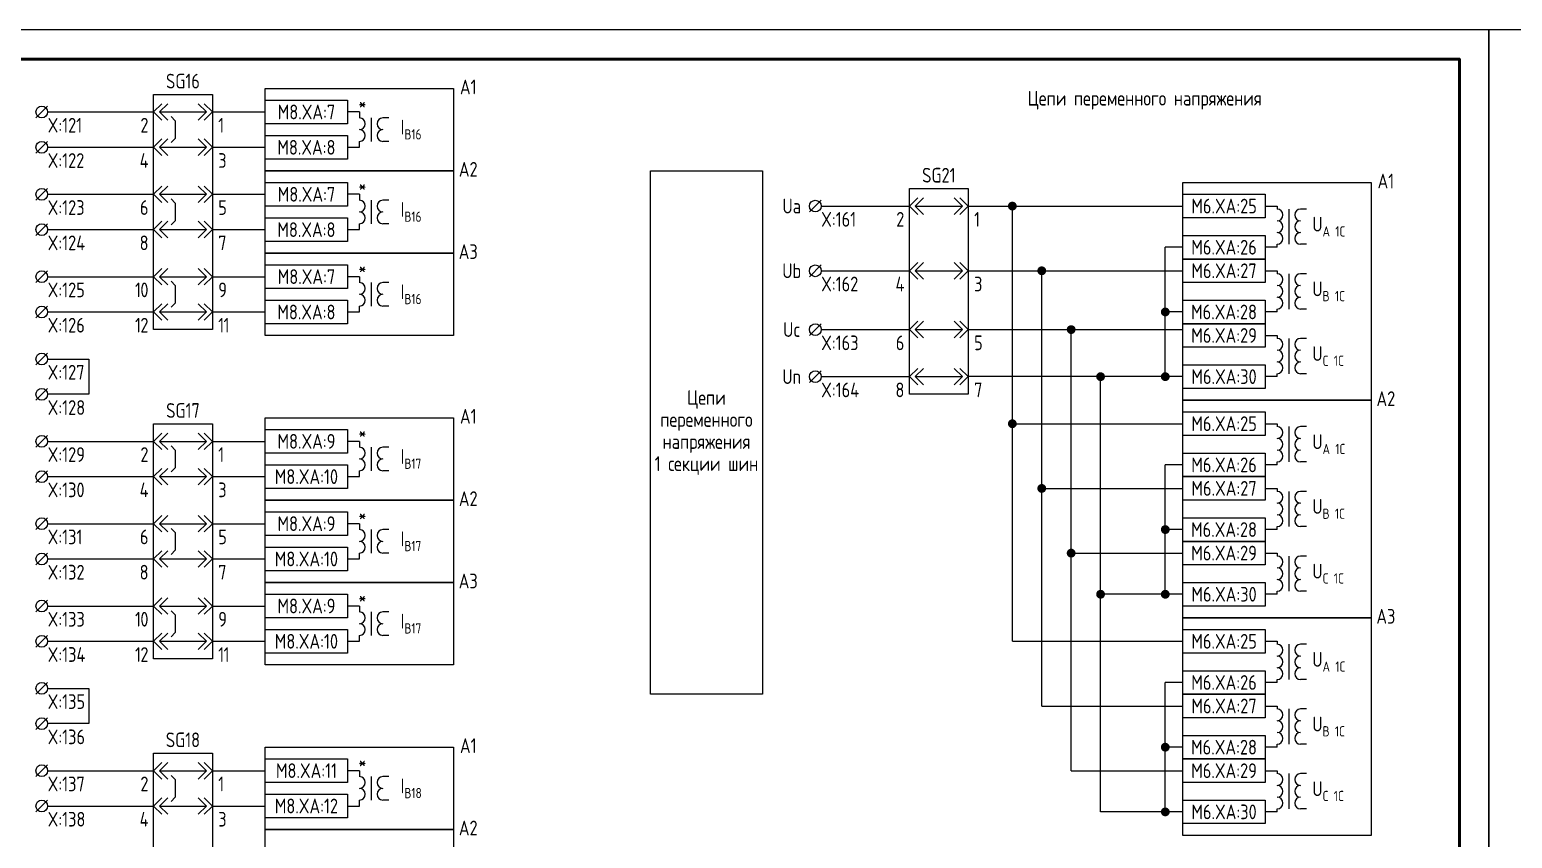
# Model space of a CAD drawing. Header units: millimetres. Extents: x -1050 to 7068, y 0 to 517.
# Drawn here: x 592.1 to 844.2, y 159.5 to 297 of the extents above; entities that cross this region are included whole.
import ezdxf

# ---------------------------------------------------------------- set-up
doc = ezdxf.new("R2010")
doc.units = ezdxf.units.MM
doc.styles.add('Gost_type_A', font='GOST_A.TTF')

# ---------------------------------------------------------------- blocks, each defined once
blk = doc.blocks.new('Формат_А3')
blk.add_lwpolyline([(-420, 297), (0, 297), (0, 0), (-420, 0)], close=True)
at = {"lineweight": 50}
blk.add_lwpolyline([(-400, 292), (-5, 292), (-5, 5), (-400, 5)], close=True, dxfattribs=at)
blk = doc.blocks.new('БИ_разъем')
for p, q in [((0, 0), (1.41, 1.41)), ((0, 0), (1.41, 1.41)), ((0, 0), (1.41, -1.41)), ((0, 0), (1.41, -1.41)), ((1, 0), (2.41, 1.41)), ((1, 0), (2.41, -1.41)), ((1, 0), (9, 0)), ((9, 0), (7.59, 1.41)), ((9, 0), (7.59, -1.41)), ((10, 0), (8.59, 1.41)), ((10, 0), (8.59, 1.41)), ((10, 0), (8.59, -1.41)), ((10, 0), (8.59, -1.41))]:
    blk.add_line(p, q)
blk = doc.blocks.new('БИ_перемычка')
for p, q in [((2.97, -0.79), (3.67, -1.5)), ((3.67, -1.5), (3.67, -4.5)), ((2.97, -5.21), (3.67, -4.5))]:
    blk.add_line(p, q)
blk = doc.blocks.new('POINT')
at = {"const_width": 0.75}
blk.add_lwpolyline([(-0.375, 0, 1), (0.375, 0, 1)], format="xyb", close=True, dxfattribs=at)

msp = doc.modelspace()

# ---------------------------------------------------------------- linework, layer by layer
for p, q in [((595.19, 284), (593.19, 282)), ((595.19, 283), (613.19, 283)), ((623.19, 283), (632.19, 283)), ((648.19, 283), (646.19, 283)), ((595.19, 278), (593.19, 276)), ((595.2, 277), (613.19, 277)), ((623.36, 277), (632.19, 277)), ((646.19, 277), (648.19, 277)), ((595.19, 270), (593.19, 268)), ((595.2, 269), (613.19, 269)), ((623.36, 269), (632.19, 269)), ((648.19, 269), (646.19, 269)), ((726.69, 268), (724.69, 266)), ((726.69, 267), (741.69, 267)), ((751.69, 267), (788.19, 267)), ((759.19, 193), (759.19, 267)), ((595.19, 264), (593.19, 262)), ((595.2, 263), (613.19, 263)), ((623.36, 263), (632.19, 263)), ((646.19, 263), (648.19, 263)), ((785.19, 238), (785.19, 260)), ((788.19, 260), (785.19, 260)), ((595.19, 256), (593.19, 254)), ((595.2, 255), (613.19, 255)), ((623.36, 255), (632.19, 255)), ((648.19, 255), (646.19, 255)), ((726.69, 257), (724.69, 255)), ((726.7, 256), (741.69, 256)), ((751.69, 256), (788.19, 256)), ((764.19, 182), (764.19, 256)), ((595.19, 250), (593.19, 248)), ((595.2, 249), (613.19, 249)), ((623.36, 249), (632.19, 249)), ((646.19, 249), (648.19, 249)), ((788.19, 249), (785.19, 249)), ((726.69, 247), (724.69, 245)), ((726.7, 246), (741.69, 246)), ((751.69, 246), (788.19, 246)), ((769.19, 171), (769.19, 246)), ((595.19, 242), (593.19, 240)), ((595.2, 241), (602.19, 241)), ((602.19, 241), (602.19, 235)), ((726.69, 239), (724.69, 237)), ((726.7, 238), (741.69, 238)), ((788.19, 238), (751.69, 238)), ((774.19, 164), (774.19, 238)), ((595.19, 236), (593.19, 234)), ((602.19, 235), (595.2, 235)), ((759.57, 230), (788.19, 230)), ((595.19, 228), (593.19, 226)), ((595.19, 227), (613.19, 227)), ((623.19, 227), (632.19, 227)), ((648.19, 227), (646.19, 227)), ((595.19, 222), (593.19, 220)), ((785.19, 201), (785.19, 223)), ((788.19, 223), (785.19, 223)), ((595.2, 221), (613.19, 221)), ((623.36, 221), (632.19, 221)), ((646.19, 221), (648.19, 221)), ((764.19, 219), (788.19, 219)), ((595.19, 214), (593.19, 212)), ((595.2, 213), (613.19, 213)), ((623.36, 213), (632.19, 213)), ((648.19, 213), (646.19, 213)), ((788.19, 212), (785.19, 212)), ((595.19, 208), (593.19, 206)), ((595.2, 207), (613.19, 207)), ((623.36, 207), (632.19, 207)), ((646.19, 207), (648.19, 207)), ((769.19, 208), (788.19, 208)), ((595.19, 200), (593.19, 198)), ((788.19, 201), (774.19, 201)), ((595.2, 199), (613.19, 199)), ((623.36, 199), (632.19, 199)), ((648.19, 199), (646.19, 199)), ((595.19, 194), (593.19, 192)), ((595.2, 193), (613.19, 193)), ((623.36, 193), (632.19, 193)), ((646.19, 193), (648.19, 193)), ((759.19, 193), (788.19, 193)), ((595.19, 186), (593.19, 184)), ((595.2, 185), (602.19, 185)), ((602.19, 185), (602.19, 179)), ((785.19, 164), (785.19, 186)), ((788.19, 186), (785.19, 186)), ((764.19, 182), (788.19, 182)), ((595.19, 180), (593.19, 178)), ((602.19, 179), (595.2, 179)), ((788.19, 175), (785.19, 175)), ((595.19, 172), (593.19, 170)), ((595.19, 171), (613.19, 171)), ((623.19, 171), (632.19, 171)), ((648.19, 171), (646.19, 171)), ((769.19, 171), (788.19, 171)), ((595.19, 166), (593.19, 164)), ((595.2, 165), (613.19, 165)), ((623.36, 165), (632.19, 165)), ((646.19, 165), (648.19, 165)), ((788.19, 164), (774.19, 164))]:
    msp.add_line(p, q)
at = {"ltscale": 4}
for p, q in [((648.19, 283), (648.19, 282)), ((648.19, 282.5), (648.19, 282)), ((650.19, 282), (650.19, 278)), ((650.19, 282), (650.19, 278)), ((653.19, 282), (652.19, 282)), ((653.19, 282), (652.19, 282)), ((648.19, 277), (648.19, 278)), ((653.19, 278), (652.19, 278)), ((653.19, 278), (652.19, 278)), ((648.19, 269), (648.19, 268)), ((648.19, 268.5), (648.19, 268)), ((650.19, 268), (650.19, 264)), ((650.19, 268), (650.19, 264)), ((653.19, 268), (652.19, 268)), ((653.19, 268), (652.19, 268)), ((802.19, 267), (804.19, 267)), ((804.19, 267), (804.19, 266.5)), ((804.19, 267), (804.19, 266.5)), ((806.19, 266.5), (806.19, 262.5)), ((809.19, 266.5), (808.19, 266.5)), ((648.19, 263), (648.19, 264)), ((653.19, 264), (652.19, 264)), ((653.19, 264), (652.19, 264)), ((806.19, 264.5), (806.19, 260.5)), ((804.19, 260), (802.19, 260)), ((804.19, 260), (804.19, 260.5)), ((809.19, 260.5), (808.19, 260.5)), ((648.19, 255), (648.19, 254)), ((802.19, 256), (804.19, 256)), ((804.19, 256), (804.19, 255.5)), ((804.19, 256), (804.19, 255.5)), ((806.19, 255.5), (806.19, 251.5)), ((809.19, 255.5), (808.19, 255.5)), ((648.19, 254.5), (648.19, 254)), ((650.19, 254), (650.19, 250)), ((650.19, 254), (650.19, 250)), ((653.19, 254), (652.19, 254)), ((653.19, 254), (652.19, 254)), ((806.19, 253.5), (806.19, 249.5)), ((648.19, 249), (648.19, 250)), ((653.19, 250), (652.19, 250)), ((653.19, 250), (652.19, 250)), ((804.19, 249), (802.19, 249)), ((804.19, 249), (804.19, 249.5)), ((809.19, 249.5), (808.19, 249.5)), ((802.19, 245), (804.19, 245)), ((804.19, 245), (804.19, 244.5)), ((804.19, 245), (804.19, 244.5)), ((806.19, 244.5), (806.19, 240.5)), ((806.19, 242.5), (806.19, 238.5)), ((809.19, 244.5), (808.19, 244.5)), ((804.19, 238), (802.19, 238)), ((804.19, 238), (804.19, 238.5)), ((809.19, 238.5), (808.19, 238.5)), ((802.19, 230), (804.19, 230)), ((804.19, 230), (804.19, 229.5)), ((804.19, 230), (804.19, 229.5)), ((806.19, 229.5), (806.19, 225.5)), ((809.19, 229.5), (808.19, 229.5)), ((648.19, 227), (648.19, 226)), ((806.19, 227.5), (806.19, 223.5)), ((648.19, 226.5), (648.19, 226)), ((650.19, 226), (650.19, 222)), ((650.19, 226), (650.19, 222)), ((653.19, 226), (652.19, 226)), ((653.19, 226), (652.19, 226)), ((648.19, 221), (648.19, 222)), ((653.19, 222), (652.19, 222)), ((653.19, 222), (652.19, 222)), ((804.19, 223), (802.19, 223)), ((804.19, 223), (804.19, 223.5)), ((809.19, 223.5), (808.19, 223.5)), ((802.19, 219), (804.19, 219)), ((804.19, 219), (804.19, 218.5)), ((804.19, 219), (804.19, 218.5)), ((806.19, 218.5), (806.19, 214.5)), ((809.19, 218.5), (808.19, 218.5)), ((806.19, 216.5), (806.19, 212.5)), ((648.19, 213), (648.19, 212)), ((648.19, 212.5), (648.19, 212)), ((650.19, 212), (650.19, 208)), ((650.19, 212), (650.19, 208)), ((653.19, 212), (652.19, 212)), ((653.19, 212), (652.19, 212)), ((804.19, 212), (802.19, 212)), ((804.19, 212), (804.19, 212.5)), ((809.19, 212.5), (808.19, 212.5)), ((648.19, 207), (648.19, 208)), ((653.19, 208), (652.19, 208)), ((653.19, 208), (652.19, 208)), ((802.19, 208), (804.19, 208)), ((804.19, 208), (804.19, 207.5)), ((804.19, 208), (804.19, 207.5)), ((806.19, 207.5), (806.19, 203.5)), ((809.19, 207.5), (808.19, 207.5)), ((806.19, 205.5), (806.19, 201.5)), ((804.19, 201), (802.19, 201)), ((804.19, 201), (804.19, 201.5)), ((809.19, 201.5), (808.19, 201.5)), ((648.19, 199), (648.19, 198)), ((648.19, 198.5), (648.19, 198)), ((650.19, 198), (650.19, 194)), ((650.19, 198), (650.19, 194)), ((653.19, 198), (652.19, 198)), ((653.19, 198), (652.19, 198)), ((648.19, 193), (648.19, 194)), ((653.19, 194), (652.19, 194)), ((653.19, 194), (652.19, 194)), ((802.19, 193), (804.19, 193)), ((804.19, 193), (804.19, 192.5)), ((804.19, 193), (804.19, 192.5)), ((806.19, 192.5), (806.19, 188.5)), ((809.19, 192.5), (808.19, 192.5)), ((806.19, 190.5), (806.19, 186.5)), ((804.19, 186), (802.19, 186)), ((804.19, 186), (804.19, 186.5)), ((809.19, 186.5), (808.19, 186.5)), ((802.19, 182), (804.19, 182)), ((804.19, 182), (804.19, 181.5)), ((804.19, 182), (804.19, 181.5)), ((806.19, 181.5), (806.19, 177.5)), ((809.19, 181.5), (808.19, 181.5)), ((806.19, 179.5), (806.19, 175.5)), ((804.19, 175), (802.19, 175)), ((804.19, 175), (804.19, 175.5)), ((809.19, 175.5), (808.19, 175.5)), ((648.19, 171), (648.19, 170)), ((648.19, 170.5), (648.19, 170)), ((650.19, 170), (650.19, 166)), ((650.19, 170), (650.19, 166)), ((653.19, 170), (652.19, 170)), ((653.19, 170), (652.19, 170)), ((802.19, 171), (804.19, 171)), ((804.19, 171), (804.19, 170.5)), ((804.19, 171), (804.19, 170.5)), ((806.19, 170.5), (806.19, 166.5)), ((809.19, 170.5), (808.19, 170.5)), ((806.19, 168.5), (806.19, 164.5)), ((648.19, 165), (648.19, 166)), ((653.19, 166), (652.19, 166)), ((653.19, 166), (652.19, 166)), ((804.19, 164), (802.19, 164)), ((804.19, 164), (804.19, 164.5)), ((809.19, 164.5), (808.19, 164.5))]:
    msp.add_line(p, q, dxfattribs=at)
for points in [[(613.19, 286), (623.19, 286), (623.19, 246), (613.19, 246)], [(632.19, 287), (664.19, 287), (664.19, 273), (632.19, 273)], [(632.19, 285), (646.19, 285), (646.19, 281), (632.19, 281)], [(632.19, 279), (646.19, 279), (646.19, 275), (632.19, 275)], [(632.19, 273), (664.19, 273), (664.19, 259), (632.19, 259)], [(716.69, 184), (697.69, 184), (697.69, 273), (716.69, 273)], [(632.19, 271), (646.19, 271), (646.19, 267), (632.19, 267)], [(741.69, 270), (751.69, 270), (751.69, 235), (741.69, 235)], [(788.19, 271), (820.19, 271), (820.19, 234), (788.19, 234)], [(788.19, 269), (802.19, 269), (802.19, 265), (788.19, 265)], [(632.19, 265), (646.19, 265), (646.19, 261), (632.19, 261)], [(788.19, 262), (802.19, 262), (802.19, 258), (788.19, 258)], [(632.19, 259), (664.19, 259), (664.19, 245), (632.19, 245)], [(788.19, 258), (802.19, 258), (802.19, 254), (788.19, 254)], [(632.19, 257), (646.19, 257), (646.19, 253), (632.19, 253)], [(632.19, 251), (646.19, 251), (646.19, 247), (632.19, 247)], [(788.19, 251), (802.19, 251), (802.19, 247), (788.19, 247)], [(788.19, 247), (802.19, 247), (802.19, 243), (788.19, 243)], [(788.19, 240), (802.19, 240), (802.19, 236), (788.19, 236)], [(788.19, 234), (820.19, 234), (820.19, 197), (788.19, 197)], [(788.19, 232), (802.19, 232), (802.19, 228), (788.19, 228)], [(613.19, 230), (623.19, 230), (623.19, 190), (613.19, 190)], [(632.19, 231), (664.19, 231), (664.19, 217), (632.19, 217)], [(632.19, 229), (646.19, 229), (646.19, 225), (632.19, 225)], [(788.19, 225), (802.19, 225), (802.19, 221), (788.19, 221)], [(632.19, 223), (646.19, 223), (646.19, 219), (632.19, 219)], [(788.19, 221), (802.19, 221), (802.19, 217), (788.19, 217)], [(632.19, 217), (664.19, 217), (664.19, 203), (632.19, 203)], [(632.19, 215), (646.19, 215), (646.19, 211), (632.19, 211)], [(788.19, 214), (802.19, 214), (802.19, 210), (788.19, 210)], [(788.19, 210), (802.19, 210), (802.19, 206), (788.19, 206)], [(632.19, 209), (646.19, 209), (646.19, 205), (632.19, 205)], [(632.19, 203), (664.19, 203), (664.19, 189), (632.19, 189)], [(788.19, 203), (802.19, 203), (802.19, 199), (788.19, 199)], [(632.19, 201), (646.19, 201), (646.19, 197), (632.19, 197)], [(788.19, 197), (820.19, 197), (820.19, 160), (788.19, 160)], [(632.19, 195), (646.19, 195), (646.19, 191), (632.19, 191)], [(788.19, 195), (802.19, 195), (802.19, 191), (788.19, 191)], [(788.19, 188), (802.19, 188), (802.19, 184), (788.19, 184)], [(788.19, 184), (802.19, 184), (802.19, 180), (788.19, 180)], [(788.19, 177), (802.19, 177), (802.19, 173), (788.19, 173)], [(613.19, 174), (623.19, 174), (623.19, 134), (613.19, 134)], [(632.19, 175), (664.19, 175), (664.19, 161), (632.19, 161)], [(632.19, 173), (646.19, 173), (646.19, 169), (632.19, 169)], [(788.19, 173), (802.19, 173), (802.19, 169), (788.19, 169)], [(632.19, 167), (646.19, 167), (646.19, 163), (632.19, 163)], [(788.19, 166), (802.19, 166), (802.19, 162), (788.19, 162)], [(632.19, 161), (664.19, 161), (664.19, 147), (632.19, 147)]]:
    msp.add_lwpolyline(points, close=True)
for centre in [(594.19, 283), (594.19, 277), (594.19, 269), (725.69, 267), (594.19, 263), (594.19, 255), (725.69, 256), (594.19, 249), (725.69, 246), (594.19, 241), (725.69, 238), (594.19, 235), (594.19, 227), (594.19, 221), (594.19, 213), (594.19, 207), (594.19, 199), (594.19, 193), (594.19, 185), (594.19, 179), (594.19, 171), (594.19, 165)]:
    msp.add_circle(centre, 1)
for centre, start, end in [((648.19, 281), 270, 90), ((648.19, 281), 270, 90), ((648.19, 279), 270, 90), ((648.19, 279), 270, 90), ((652.19, 281), 90, 270), ((652.19, 281), 90, 270), ((652.19, 279), 90, 270), ((652.19, 279), 90, 270), ((648.19, 267), 270, 90), ((648.19, 267), 270, 90), ((652.19, 267), 90, 270), ((652.19, 267), 90, 270), ((648.19, 265), 270, 90), ((648.19, 265), 270, 90), ((652.19, 265), 90, 270), ((652.19, 265), 90, 270), ((804.19, 265.5), 270, 90), ((808.19, 265.5), 90, 270), ((808.19, 265.5), 90, 270), ((804.19, 263.5), 270, 90), ((804.19, 261.5), 270, 90), ((808.19, 263.5), 90, 270), ((808.19, 263.5), 90, 270), ((808.19, 261.5), 90, 270), ((804.19, 254.5), 270, 90), ((808.19, 254.5), 90, 270), ((808.19, 254.5), 90, 270), ((648.19, 253), 270, 90), ((648.19, 253), 270, 90), ((652.19, 253), 90, 270), ((652.19, 253), 90, 270), ((804.19, 252.5), 270, 90), ((808.19, 252.5), 90, 270), ((808.19, 252.5), 90, 270), ((648.19, 251), 270, 90), ((648.19, 251), 270, 90), ((652.19, 251), 90, 270), ((652.19, 251), 90, 270), ((804.19, 250.5), 270, 90), ((808.19, 250.5), 90, 270), ((804.19, 243.5), 270, 90), ((804.19, 241.5), 270, 90), ((808.19, 243.5), 90, 270), ((808.19, 243.5), 90, 270), ((808.19, 241.5), 90, 270), ((808.19, 241.5), 90, 270), ((804.19, 239.5), 270, 90), ((808.19, 239.5), 90, 270), ((804.19, 228.5), 270, 90), ((808.19, 228.5), 90, 270), ((808.19, 228.5), 90, 270), ((804.19, 226.5), 270, 90), ((808.19, 226.5), 90, 270), ((808.19, 226.5), 90, 270), ((648.19, 225), 270, 90), ((648.19, 225), 270, 90), ((652.19, 225), 90, 270), ((652.19, 225), 90, 270), ((804.19, 224.5), 270, 90), ((808.19, 224.5), 90, 270), ((648.19, 223), 270, 90), ((648.19, 223), 270, 90), ((652.19, 223), 90, 270), ((652.19, 223), 90, 270), ((804.19, 217.5), 270, 90), ((808.19, 217.5), 90, 270), ((808.19, 217.5), 90, 270), ((804.19, 215.5), 270, 90), ((804.19, 213.5), 270, 90), ((808.19, 215.5), 90, 270), ((808.19, 215.5), 90, 270), ((808.19, 213.5), 90, 270), ((648.19, 211), 270, 90), ((648.19, 211), 270, 90), ((652.19, 211), 90, 270), ((652.19, 211), 90, 270), ((648.19, 209), 270, 90), ((648.19, 209), 270, 90), ((652.19, 209), 90, 270), ((652.19, 209), 90, 270), ((804.19, 206.5), 270, 90), ((808.19, 206.5), 90, 270), ((808.19, 206.5), 90, 270), ((804.19, 204.5), 270, 90), ((808.19, 204.5), 90, 270), ((808.19, 204.5), 90, 270), ((804.19, 202.5), 270, 90), ((808.19, 202.5), 90, 270), ((648.19, 197), 270, 90), ((648.19, 197), 270, 90), ((652.19, 197), 90, 270), ((652.19, 197), 90, 270), ((648.19, 195), 270, 90), ((648.19, 195), 270, 90), ((652.19, 195), 90, 270), ((652.19, 195), 90, 270), ((804.19, 191.5), 270, 90), ((808.19, 191.5), 90, 270), ((808.19, 191.5), 90, 270), ((804.19, 189.5), 270, 90), ((808.19, 189.5), 90, 270), ((808.19, 189.5), 90, 270), ((804.19, 187.5), 270, 90), ((808.19, 187.5), 90, 270), ((804.19, 180.5), 270, 90), ((808.19, 180.5), 90, 270), ((808.19, 180.5), 90, 270), ((804.19, 178.5), 270, 90), ((808.19, 178.5), 90, 270), ((808.19, 178.5), 90, 270), ((804.19, 176.5), 270, 90), ((808.19, 176.5), 90, 270), ((648.19, 169), 270, 90), ((648.19, 169), 270, 90), ((652.19, 169), 90, 270), ((652.19, 169), 90, 270), ((804.19, 169.5), 270, 90), ((808.19, 169.5), 90, 270), ((808.19, 169.5), 90, 270), ((648.19, 167), 270, 90), ((648.19, 167), 270, 90), ((652.19, 167), 90, 270), ((652.19, 167), 90, 270), ((804.19, 167.5), 270, 90), ((804.19, 165.5), 270, 90), ((808.19, 167.5), 90, 270), ((808.19, 167.5), 90, 270), ((808.19, 165.5), 90, 270)]:
    msp.add_arc(centre, 1, start, end, dxfattribs=at)

# ---------------------------------------------------------------- block references
for name, p in [('Формат_А3', (840.19, 0)), ('Формат_А3', (1260.19, 0)), ('БИ_разъем', (613.19, 283)), ('БИ_перемычка', (613.19, 283)), ('БИ_разъем', (613.19, 277)), ('БИ_разъем', (613.19, 269)), ('БИ_перемычка', (613.19, 269)), ('БИ_разъем', (741.69, 267)), ('POINT', (759.19, 267)), ('БИ_разъем', (613.19, 263)), ('БИ_разъем', (741.69, 256)), ('БИ_разъем', (613.19, 255)), ('POINT', (764.19, 256)), ('БИ_перемычка', (613.19, 255)), ('БИ_разъем', (613.19, 249)), ('POINT', (785.19, 249)), ('БИ_разъем', (741.69, 246)), ('POINT', (769.19, 246)), ('БИ_разъем', (741.69, 238)), ('POINT', (774.19, 238)), ('POINT', (785.19, 238)), ('POINT', (759.19, 230)), ('БИ_разъем', (613.19, 227)), ('БИ_перемычка', (613.19, 227)), ('БИ_разъем', (613.19, 221)), ('POINT', (764.19, 219)), ('БИ_разъем', (613.19, 213)), ('БИ_перемычка', (613.19, 213)), ('POINT', (785.19, 212)), ('БИ_разъем', (613.19, 207)), ('POINT', (769.19, 208)), ('POINT', (774.19, 201)), ('POINT', (785.19, 201)), ('БИ_разъем', (613.19, 199)), ('БИ_перемычка', (613.19, 199)), ('БИ_разъем', (613.19, 193)), ('POINT', (785.19, 175)), ('БИ_разъем', (613.19, 171)), ('БИ_перемычка', (613.19, 171)), ('БИ_разъем', (613.19, 165)), ('POINT', (785.19, 164))]:
    msp.add_blockref(name, p)

# ---------------------------------------------------------------- texts
at = {"char_height": 2.5, "line_spacing_factor": 0.9, "style": 'Gost_type_A'}
for s, insert, width, attachment_point in [('SG16', (618.19, 287), 10, 8), ('A1', (666.69, 286), 35, 8), ('Цепи переменного напряжения', (781.69, 285), 107, 5), ('X:121', (595.19, 282), 10, 1), ('{\\T0.9;2}', (612.19, 282), 5, 3), ('{\\T0.9;1}', (624.19, 282), 5, 1), ('X:122', (595.19, 276), 10, 1), ('{\\T0.9;4}', (612.19, 276), 5, 3), ('{\\T0.9;3}', (624.19, 276), 5, 1), ('A2', (666.69, 272), 35, 8), ('SG21', (746.69, 271), 10, 8), ('A1', (822.69, 270), 35, 8), ('X:123', (595.19, 268), 10, 1), ('{\\T0.9;6}', (612.19, 268), 5, 3), ('{\\T0.9;5}', (624.19, 268), 5, 1), ('Ua', (721.69, 267), 7, 5), ('X:161', (726.69, 266), 10, 1), ('{\\T0.9;2}', (740.69, 266), 5, 3), ('{\\T0.9;1}', (752.69, 266), 5, 1), ('X:124', (595.19, 262), 10, 1), ('{\\T0.9;8}', (612.19, 262), 5, 3), ('{\\T0.9;7}', (624.19, 262), 5, 1), ('A3', (666.69, 258), 35, 8), ('Ub', (721.69, 256), 7, 5), ('X:162', (726.69, 255), 10, 1), ('{\\T0.9;4}', (740.69, 255), 5, 3), ('{\\T0.9;3}', (752.69, 255), 5, 1), ('X:125', (595.19, 254), 10, 1), ('{\\T0.9;10}', (612.19, 254), 5, 3), ('{\\T0.9;9}', (624.19, 254), 5, 1), ('X:126', (595.19, 248), 10, 1), ('{\\T0.9;12}', (612.19, 248), 5, 3), ('{\\T0.9;11}', (624.19, 248), 5, 1), ('Uc', (721.69, 246), 7, 5), ('X:163', (726.69, 245), 10, 1), ('{\\T0.9;6}', (740.69, 245), 5, 3), ('{\\T0.9;5}', (752.69, 245), 5, 1), ('X:127', (595.19, 240), 10, 1), ('Un', (721.69, 238), 7, 5), ('X:164', (726.69, 237), 10, 1), ('{\\T0.9;8}', (740.69, 237), 5, 3), ('{\\T0.9;7}', (752.69, 237), 5, 1), ('Цепи переменного напряжения\\P1 секции шин', (707.19, 228.5), 19, 5), ('A2', (822.69, 233), 35, 8), ('X:128', (595.19, 234), 10, 1), ('SG17', (618.19, 231), 10, 8), ('A1', (666.69, 230), 35, 8), ('X:129', (595.19, 226), 10, 1), ('{\\T0.9;2}', (612.19, 226), 5, 3), ('{\\T0.9;1}', (624.19, 226), 5, 1), ('X:130', (595.19, 220), 10, 1), ('{\\T0.9;4}', (612.19, 220), 5, 3), ('{\\T0.9;3}', (624.19, 220), 5, 1), ('A2', (666.69, 216), 35, 8), ('X:131', (595.19, 212), 10, 1), ('{\\T0.9;6}', (612.19, 212), 5, 3), ('{\\T0.9;5}', (624.19, 212), 5, 1), ('X:132', (595.19, 206), 10, 1), ('{\\T0.9;8}', (612.19, 206), 5, 3), ('{\\T0.9;7}', (624.19, 206), 5, 1), ('A3', (666.69, 202), 35, 8), ('X:133', (595.19, 198), 10, 1), ('{\\T0.9;10}', (612.19, 198), 5, 3), ('{\\T0.9;9}', (624.19, 198), 5, 1), ('A3', (822.69, 196), 35, 8), ('X:134', (595.19, 192), 10, 1), ('{\\T0.9;12}', (612.19, 192), 5, 3), ('{\\T0.9;11}', (624.19, 192), 5, 1), ('X:135', (595.19, 184), 10, 1), ('X:136', (595.19, 178), 10, 1), ('SG18', (618.19, 175), 10, 8), ('A1', (666.69, 174), 35, 8), ('X:137', (595.19, 170), 10, 1), ('{\\T0.9;2}', (612.19, 170), 5, 3), ('{\\T0.9;1}', (624.19, 170), 5, 1), ('X:138', (595.19, 164), 10, 1), ('{\\T0.9;4}', (612.19, 164), 5, 3), ('{\\T0.9;3}', (624.19, 164), 5, 1), ('A2', (666.69, 160), 35, 8)]:
    msp.add_mtext(s, dxfattribs=dict(at, insert=insert, width=width, attachment_point=attachment_point))
at = {"char_height": 2.5, "style": 'Gost_type_A'}
for s, insert, width, attachment_point in [('M8.XA:7', (639.19, 283), 14, 5), ('*', (648.69, 284.5), 3, 5), ('\\A1;I{\\H0.7x;\\S^ В16;}', (655.19, 280), 8, 4), ('M8.XA:8', (639.18, 276.99), 14.018, 5), ('M8.XA:7', (639.19, 269), 14, 5), ('*', (648.69, 270.5), 3, 5), ('\\A1;I{\\H0.7x;\\S^ В16;}', (655.19, 266), 8, 4), ('M6.XA:25', (795.19, 267), 14, 5), ('\\A1;U{\\H0.7x;\\S^ A 1C;}', (810.19, 263.5), 12, 4), ('M8.XA:8', (639.18, 262.99), 14.018, 5), ('M6.XA:26', (795.18, 260), 14.018, 5), ('M6.XA:27', (795.18, 256), 14.018, 5), ('M8.XA:7', (639.19, 255), 14, 5), ('*', (648.69, 256.5), 3, 5), ('\\A1;I{\\H0.7x;\\S^ В16;}', (655.19, 252), 8, 4), ('\\A1;U{\\H0.7x;\\S^ B 1C;}', (810.19, 252.5), 12, 4), ('M8.XA:8', (639.18, 248.99), 14.018, 5), ('M6.XA:28', (795.18, 249), 14.018, 5), ('M6.XA:29', (795.18, 245), 14.018, 5), ('\\A1;U{\\H0.7x;\\S^ C 1C;}', (810.19, 241.5), 12, 4), ('M6.XA:30', (795.18, 238), 14.018, 5), ('M6.XA:25', (795.19, 230), 14, 5), ('M8.XA:9', (639.19, 227), 14, 5), ('*', (648.69, 228.5), 3, 5), ('\\A1;U{\\H0.7x;\\S^ A 1C;}', (810.19, 226.5), 12, 4), ('\\A1;I{\\H0.7x;\\S^ В17;}', (655.19, 224), 8, 4), ('M8.XA:10', (639.18, 221), 14.018, 5), ('M6.XA:26', (795.18, 223), 14.018, 5), ('M6.XA:27', (795.18, 219), 14.018, 5), ('\\A1;U{\\H0.7x;\\S^ B 1C;}', (810.19, 215.5), 12, 4), ('M8.XA:9', (639.19, 213), 14, 5), ('*', (648.69, 214.5), 3, 5), ('M6.XA:28', (795.18, 212), 14.018, 5), ('\\A1;I{\\H0.7x;\\S^ В17;}', (655.19, 210), 8, 4), ('M6.XA:29', (795.18, 208), 14.018, 5), ('M8.XA:10', (639.18, 207), 14.018, 5), ('\\A1;U{\\H0.7x;\\S^ C 1C;}', (810.19, 204.5), 12, 4), ('M6.XA:30', (795.18, 201), 14.018, 5), ('M8.XA:9', (639.19, 199), 14, 5), ('*', (648.69, 200.5), 3, 5), ('\\A1;I{\\H0.7x;\\S^ В17;}', (655.19, 196), 8, 4), ('M8.XA:10', (639.18, 193), 14.018, 5), ('M6.XA:25', (795.19, 193), 14, 5), ('\\A1;U{\\H0.7x;\\S^ A 1C;}', (810.19, 189.5), 12, 4), ('M6.XA:26', (795.18, 186), 14.018, 5), ('M6.XA:27', (795.18, 182), 14.018, 5), ('\\A1;U{\\H0.7x;\\S^ B 1C;}', (810.19, 178.5), 12, 4), ('M6.XA:28', (795.18, 175), 14.018, 5), ('M8.XA:11', (639.19, 171.01), 14, 5), ('*', (648.69, 172.5), 3, 5), ('M6.XA:29', (795.18, 171), 14.018, 5), ('\\A1;I{\\H0.7x;\\S^ В18;}', (655.19, 168), 8, 4), ('\\A1;U{\\H0.7x;\\S^ C 1C;}', (810.19, 167.5), 12, 4), ('M8.XA:12', (639.18, 165), 14.018, 5), ('M6.XA:30', (795.18, 164), 14.018, 5)]:
    msp.add_mtext(s, dxfattribs=dict(at, insert=insert, width=width, attachment_point=attachment_point))

doc.saveas('drawing.dxf')
